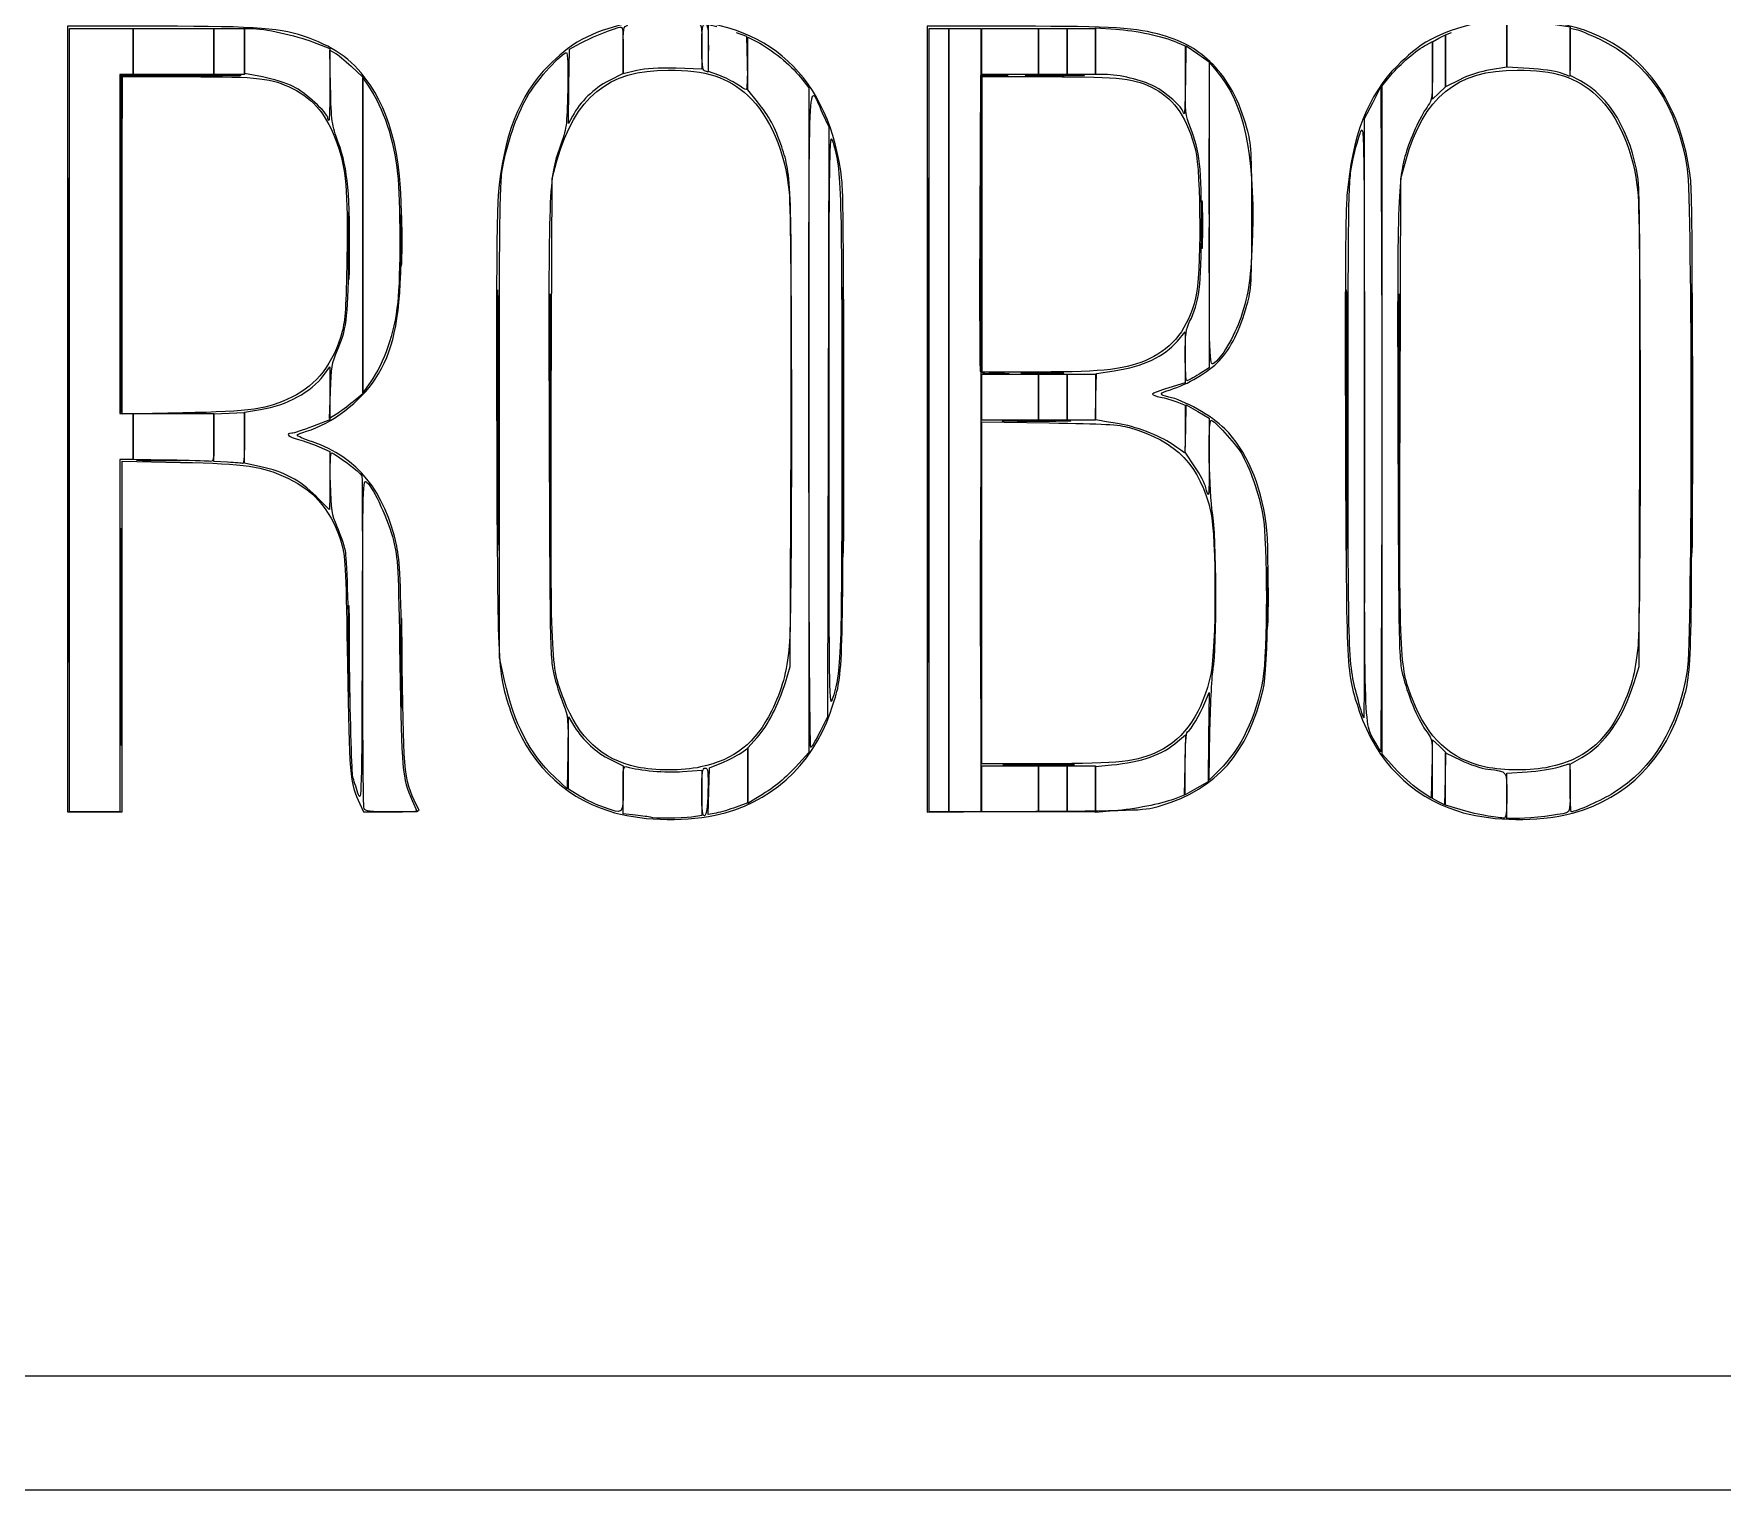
# Model space of a CAD drawing. Header units: millimetres. Extents: x 0 to 1058, y 0 to 353.
# Drawn here: x 270.1 to 542.4, y 0 to 234.8 of the extents above; entities that cross this region are included whole.
import ezdxf

# ---------------------------------------------------------------- set-up
doc = ezdxf.new("R2010")
doc.units = ezdxf.units.MM
doc.layers.add('Layer_1', color=7, linetype='CONTINUOUS')

msp = doc.modelspace()

# ---------------------------------------------------------------- linework, layer by layer
at = {"layer": 'Layer_1', "color": 7}
for points in [[(0, 176.39911), (0, 352.78799), (529.1667, 352.78799), (1058.3334, 352.78799), (1058.3334, 176.39911), (1058.3334, 0.01022), (529.1667, 0.01022), (0, 0.01022)], [(17.226452, 334.548217), (1050.813452, 334.548217), (1050.813452, 18.392147), (17.226452, 18.392147)], [(275.87224, 172.51855), (275.87224, 235.66577), (280.98752, 235.66577), (286.1028, 235.66577), (286.1028, 231.9616), (286.1028, 228.25744), (285.04446, 228.25744), (283.98613, 228.25744), (283.98613, 200.91716), (283.98613, 173.57688), (285.04446, 173.57688), (286.1028, 173.57688), (286.1028, 169.87272), (286.1028, 166.16855), (285.04446, 166.16855), (283.98613, 166.16855), (283.98613, 137.76994), (283.98613, 109.37133), (279.92918, 109.37133), (275.87224, 109.37133)], [(286.1028, 231.9616), (286.1028, 235.66577), (292.62919, 235.66577), (299.15557, 235.66577), (299.15557, 231.9616), (299.15557, 228.25744), (292.62919, 228.25744), (286.1028, 228.25744)], [(299.15557, 231.9616), (299.15557, 235.66577), (301.62502, 235.66577), (304.09446, 235.66577), (304.09446, 231.9616), (304.09446, 228.25744), (301.62502, 228.25744), (299.15557, 228.25744)], [(414.51391, 172.51855), (414.51391, 235.66577), (416.10142, 235.66577), (417.68892, 235.66577), (417.68892, 172.51855), (417.68892, 109.37133), (416.10142, 109.37133), (414.51391, 109.37133)], [(417.68892, 172.51855), (417.68892, 235.66577), (420.24655, 235.66577), (422.80419, 235.66578), (422.80419, 172.51856), (422.80419, 109.37134), (420.24655, 109.37133), (417.68892, 109.37133)], [(422.98058, 231.9616), (422.98058, 235.66577), (427.56669, 235.66577), (432.1528, 235.66577), (432.1528, 231.9616), (432.1528, 228.25744), (427.56669, 228.25744), (422.98058, 228.25744)], [(432.1528, 231.9616), (432.1528, 235.66577), (434.44586, 235.66577), (436.73892, 235.66577), (436.73892, 231.9616), (436.73892, 228.25744), (434.44586, 228.25744), (432.1528, 228.25744)], [(436.73892, 231.9616), (436.73892, 235.66577), (439.03197, 235.66577), (441.32503, 235.66577), (441.32503, 231.9616), (441.32503, 228.25744), (439.03197, 228.25744), (436.73892, 228.25744)], [(495.65281, 228.88793), (495.65281, 233.53099), (496.71114, 234.07827), (497.76948, 234.62556), (497.76948, 230.44916), (497.76948, 226.27277), (496.71114, 225.25883), (495.65281, 224.24488)], [(378.266, 228.84385)], [(284.15925, 200.91716), (284.16225, 228.08105), (293.86364, 228.08905), (303.56503, 228.09705), (293.95401, 227.99491), (284.34299, 227.89277), (284.24939, 200.82265), (284.15579, 173.75253), (284.15879, 200.91642)], [(383.50186, 226.67188)], [(516.2903, 228.50666)], [(317.50002, 221.223)], [(329.28865, 201.62272)], [(320.82834, 200.56438)], [(455.78889, 182.93955)], [(422.7898, 180.36781)], [(422.98058, 176.22272), (422.98058, 179.92688), (427.56669, 179.92688), (432.1528, 179.92688), (432.1528, 176.22272), (432.1528, 172.51855), (427.56669, 172.51855), (422.98058, 172.51855)], [(432.1528, 176.22272), (432.1528, 179.92688), (434.44586, 179.92688), (436.73892, 179.92688), (436.73892, 176.22272), (436.73892, 172.51855), (434.44586, 172.51855), (432.1528, 172.51855)], [(436.73892, 176.22272), (436.73892, 179.92688), (439.03197, 179.92688), (441.32503, 179.92688), (441.32503, 176.22272), (441.32503, 172.51855), (439.03197, 172.51855), (436.73892, 172.51855)], [(275.69203, 172.51855)], [(344.83336, 172.51855)], [(353.29981, 172.51855)], [(395.11114, 172.75261)], [(398.34463, 172.51855)], [(400.57238, 172.51855)], [(414.33372, 172.51855)], [(427.30211, 172.42937)], [(481.71114, 172.51855)], [(490.17759, 172.51855)], [(537.45017, 172.51855)], [(453.67221, 168.64007)], [(287.42571, 166.07862)], [(291.83544, 166.07972)], [(301.36053, 165.72419)], [(459.13575, 161.60354)], [(315.55974, 160.31742)], [(422.79576, 144.64911)], [(284.15429, 137.59355)], [(320.83338, 135.30049)], [(329.29982, 133.36022)], [(483.71329, 127.2748)], [(496.62295, 111.00155), (495.65281, 111.51053), (495.65281, 116.24188), (495.65281, 120.97322), (496.7225, 119.99622), (497.79219, 119.01921), (497.69259, 114.7559), (497.59309, 110.49258)], [(422.98058, 113.0755), (422.98058, 116.77966), (427.56669, 116.77966), (432.1528, 116.77966), (432.1528, 113.0755), (432.1528, 109.37133), (427.56669, 109.37133), (422.98058, 109.37133)], [(427.4785, 117.04333)], [(432.1528, 113.0755), (432.1528, 116.77966), (434.44586, 116.77966), (436.73892, 116.77966), (436.73892, 113.0755), (436.73892, 109.37133), (434.44586, 109.37133), (432.1528, 109.37133)], [(436.73892, 113.0755), (436.73892, 116.77966), (439.03197, 116.77966), (441.32503, 116.77966), (441.32503, 113.0755), (441.32503, 109.37133), (439.03197, 109.37133), (436.73892, 109.37133)], [(322.38389, 112.36994)], [(377.82502, 112.51693)], [(323.3586, 109.92935)], [(361.95715, 110.10873)], [(451.90261, 110.38429)], [(369.53475, 108.49023)], [(379.98769, 108.84372)], [(504.64864, 108.70428)], [(516.86548, 108.84372)]]:
    msp.add_lwpolyline(points, close=True, dxfattribs=at)
for points in [[(290.42432, 236.01647), (275.51946, 236.01847), (275.51946, 172.69486), (275.51946, 109.37125), (279.92918, 109.37125), (284.33891, 109.37125), (284.33891, 137.63746)], [(307.00807, 227.85416), (304.09446, 228.40421), (304.09446, 232.03499), (304.09446, 235.66577), (305.10659, 235.66577)], [(380.5914, 228.13539), (378.88336, 228.74959), (378.88336, 232.52296), (378.88336, 236.29633), (380.26406, 235.9861)], [(383.35086, 235.043), (385.05697, 234.41014), (385.15607, 230.09906)], [(386.8204, 223.82955), (385.23336, 225.77802), (385.23336, 230.02351), (385.23336, 234.269), (386.73266, 233.50628)], [(428.89885, 236.01855), (414.16114, 236.01855), (414.16114, 172.674), (414.16114, 109.32946), (431.71183, 109.45733)], [(442.82433, 228.25131), (441.32503, 228.25731), (441.32503, 232.01468), (441.32503, 235.77206), (444.58822, 235.55425)], [(497.76948, 230.44209), (497.76948, 234.6249), (498.73961, 234.99512)], [(505.54272, 236.57714), (507.64725, 236.81524), (507.64725, 233.1343), (507.64725, 229.45335), (504.99655, 229.00796)], [(511.26323, 229.22176), (507.64725, 229.4171), (507.64725, 233.0706), (507.64725, 236.7241), (510.31334, 236.7241)], [(515.42862, 236.31963), (517.87781, 235.91515), (517.87781, 231.9099)], [(519.5535, 227.20503), (517.87781, 228.07984), (517.87781, 231.91105), (517.87781, 235.74226), (518.84795, 235.51292)], [(315.0599, 233.51654), (317.8528, 232.43949), (317.8528, 226.64429)], [(317.95548, 226.25008), (317.82027, 232.18022), (318.62097, 231.7517)], [(356.40439, 226.31617), (356.48199, 232.31241), (358.24588, 233.27875)], [(365.12374, 232.24996), (365.12374, 228.43383), (362.82479, 227.24508)], [(367.32988, 228.86788), (365.12502, 228.35189), (365.12502, 232.14407)], [(377.82502, 232.72938), (377.82502, 229.10087), (373.67988, 229.24236)], [(454.49436, 233.42032), (455.78892, 232.87942), (455.78892, 227.39337)], [(455.86798, 227.35017), (455.96528, 232.86819), (457.81736, 231.57114), (459.66944, 230.27408), (459.66944, 205.62187), (459.66944, 180.96968), (458.01287, 179.91911)], [(494.68267, 233.0452), (495.65281, 233.56722), (495.65281, 228.84324)], [(321.28306, 229.56275), (323.14446, 227.80232), (323.14446, 202.29465), (323.14446, 176.787), (321.57963, 175.47896)], [(459.67896, 205.75544), (459.68896, 230.19771), (460.74458, 228.96299)], [(500.05766, 227.41092), (497.76948, 226.25929), (497.76948, 230.44209)], [(284.33891, 200.69505), (284.33891, 227.90466), (295.01044, 227.89966)], [(323.14446, 202.3231), (323.14446, 227.71567), (324.07111, 226.35199)], [(356.98745, 221.55466), (356.32811, 220.31994), (356.40571, 226.31617), (356.40439, 226.31617)], [(393.7207, 227.83646), (395.11114, 226.07741), (395.11114, 172.49978), (395.11114, 118.92214), (392.92547, 116.58565)], [(422.71266, 204.44494), (422.80406, 228.08105), (425.01051, 228.10855), (427.21692, 228.13605), (425.0987, 228.00351), (422.98045, 227.87097), (422.98045, 204.09214), (422.98045, 180.31331), (425.18531, 180.18806), (427.39017, 180.06281), (425.17423, 179.99481)], [(422.98058, 204.09216), (422.98058, 227.90466), (433.8285, 227.89966)], [(430.81034, 228.16757), (430.81034, 228.16771)], [(484.7167, 172.70178), (484.7167, 221.1294), (486.03961, 223.70125), (487.36253, 226.2731), (487.45293, 199.36811)], [(489.52217, 116.47225), (487.53892, 118.66379), (487.53892, 172.54026), (487.53892, 226.41672), (488.94453, 228.11769)], [(397.25758, 222.07468), (398.29365, 219.78966), (398.20175, 172.25341), (398.10975, 124.71716), (396.90833, 122.32282)], [(455.43614, 222.21755), (455.43614, 222.21768)], [(353.5628, 174.28244), (353.67234, 211.50049), (354.46542, 214.32272)], [(490.44059, 174.28244), (490.55013, 211.50049), (491.3432, 214.32272)], [(459.67947, 205.75544), (459.67896, 205.75544)], [(324.3241, 178.58974), (323.14445, 176.93053), (323.14445, 202.3231), (323.14446, 202.3231)], [(432.28298, 180.27988), (422.98058, 180.27988), (422.98058, 204.09216)], [(458.4048, 204.09216), (458.40413, 204.09216)], [(294.12849, 173.6856), (284.33891, 173.48565), (284.33891, 200.69526), (284.33891, 200.69505)], [(454.52452, 185.27956), (455.78888, 186.75666), (455.78888, 182.64487), (455.78888, 178.53308), (453.14636, 177.73068)], [(316.82712, 179.7318), (317.8528, 181.12421), (317.8528, 176.84702), (317.8528, 172.56983), (315.04196, 171.48586)], [(429.9647, 180.18972), (429.9647, 180.18961)], [(442.28353, 172.39163), (441.30178, 172.57972), (441.40158, 176.32446), (441.50138, 180.0692), (444.3236, 180.49081)], [(318.91294, 173.47328), (317.81108, 172.77563), (317.939, 177.145)], [(454.43954, 175.45128), (455.78888, 174.91138), (455.78888, 171.06913)], [(457.33278, 165.018), (455.76697, 167.35301), (455.86617, 171.16359), (455.96537, 174.97417), (457.81745, 173.91561), (459.66953, 172.85705), (459.66953, 166.69058)], [(291.83544, 166.07972), (286.1028, 166.18603), (286.1028, 169.88145), (286.1028, 173.57688), (292.62919, 173.57688), (299.15557, 173.57688), (299.15557, 169.69633)], [(301.36044, 165.72419), (299.15557, 165.84944), (299.15557, 169.68421), (299.15557, 173.51898), (301.62581, 173.63613), (304.09605, 173.75327), (304.09535, 169.60813)], [(306.71767, 165.01783), (304.09446, 165.58708), (304.09446, 169.68958), (304.09446, 173.79208), (306.67693, 174.22601)], [(346.01095, 130.53799), (345.19308, 134.24216), (345.19308, 172.51855)], [(422.98058, 144.67972), (422.98058, 172.227), (433.8285, 172.07817)], [(391.3041, 130.25034), (392.09845, 132.83105), (392.21596, 170.93105)], [(528.18189, 130.25034), (528.97624, 132.83105), (529.09375, 170.93105)], [(316.14085, 168.22923), (317.8528, 167.49278), (317.8528, 162.77372)], [(284.33891, 137.63746), (284.33891, 165.9036), (293.77571, 165.7133)], [(433.53245, 117.13244), (422.98016, 117.13244), (422.98058, 144.67972)], [(487.45293, 145.76792), (487.36253, 119.07272), (486.55612, 120.43724)], [(468.99247, 144.11994), (468.99201, 144.11994)], [(458.95704, 126.92818), (459.63913, 128.59772), (459.56613, 121.40764), (459.49313, 114.21756), (457.64105, 113.1715), (455.78897, 112.12545), (455.78892, 117.07757)], [(358.16479, 111.92139), (356.30558, 113.04818), (356.30558, 118.86354), (356.30558, 124.67891), (357.31565, 123.0862)], [(461.25623, 116.07411), (459.62678, 114.48661), (459.78232, 122.6005), (459.78201, 122.6005)], [(385.23336, 115.19975), (385.23336, 119.67461), (386.73894, 121.34917)], [(454.55465, 120.70793), (455.80941, 121.80964), (455.71101, 116.92395), (455.61251, 112.03826), (453.9856, 111.4347)], [(356.22571, 118.93589), (356.12921, 113.0755), (354.08205, 114.9964)], [(363.09655, 117.79597), (365.12502, 116.76951), (365.12502, 113.07042)], [(378.9592, 112.70001), (379.05975, 116.46462), (381.03795, 117.26789)], [(384.12475, 118.86054), (385.23336, 119.64993), (385.23336, 115.24153), (385.23336, 110.83313), (383.35224, 110.12931)], [(500.15073, 109.72975), (497.76948, 110.44997), (497.76948, 114.65937), (497.76948, 118.86878), (500.25176, 117.67917)], [(517.87781, 113.21821), (517.87781, 117.06509), (519.75067, 118.12207)], [(367.38342, 116.59814), (367.38344, 116.59824)], [(374.73822, 115.86797), (377.82502, 116.09946), (377.82502, 112.43056), (377.82502, 108.76168), (376.18828, 108.53733)], [(386.55627, 111.52336), (385.23336, 110.72489), (385.23336, 115.19975)], [(441.32503, 112.98436), (441.32503, 116.6885), (443.88267, 116.93233)], [(495.57463, 116.30429), (495.47643, 111.5748), (493.49092, 112.92775)], [(504.26121, 116.59814), (504.26122, 116.59824)], [(507.64725, 111.96396), (507.64725, 115.61491), (510.91045, 115.83194)], [(367.1535, 108.84055), (365.12502, 109.06932), (365.12502, 112.94826)], [(380.16486, 109.18044), (378.85863, 108.93539), (378.9592, 112.70001)], [(444.23542, 109.52585), (441.32501, 109.28022), (441.32503, 112.98436)], [(509.67574, 108.31998), (507.64726, 108.31298), (507.64725, 111.96396)], [(517.87733, 113.21821), (517.87781, 113.21821)], [(322.66715, 110.64629), (323.27514, 109.37133), (327.82531, 109.37133)], [(331.1081, 111.22341), (331.92508, 109.37133), (327.74891, 109.37133)]]:
    msp.add_lwpolyline(points, dxfattribs=at)
for points in [[(372.35697, 237.05758), (366.82894, 237.04858), (361.7095, 235.79002), (357.74061, 233.46502)], [(400.42947, 211.15521), (398.50341, 227.85624), (388.50188, 237.08464), (372.35697, 237.05758)], [(509.23475, 237.05758), (503.70673, 237.04858), (498.58729, 235.79002), (494.61839, 233.46502)], [(537.30726, 211.15521), (535.3812, 227.85624), (525.37967, 237.08464), (509.23475, 237.05758)], [(314.38751, 234.15757), (310.01401, 235.74507), (306.54436, 236.01422), (290.42432, 236.01647)], [(305.10659, 235.66577), (307.21728, 235.66577), (312.37434, 234.5522), (315.0599, 233.51654)], [(358.24588, 233.27875), (359.87144, 234.16929), (362.38975, 235.22133), (364.33129, 235.82095)], [(364.33129, 235.82095), (365.12067, 236.06475), (365.12504, 236.04513), (365.12374, 232.24996)], [(365.12502, 232.14407), (365.12502, 235.76873), (365.15992, 235.94711), (365.91877, 236.18195)], [(376.91577, 236.58609), (377.8192, 236.35935), (377.82502, 236.33462), (377.82502, 232.72938)], [(377.82502, 232.69656), (377.82502, 235.72783), (377.91772, 236.37133), (378.35419, 236.37133)], [(378.35419, 236.37133), (378.79248, 236.37133), (378.88336, 235.70497), (378.88336, 232.49077)], [(452.07586, 234.56542), (447.97256, 235.78615), (444.26589, 236.01855), (428.89885, 236.01855)], [(444.58822, 235.55425), (447.86726, 235.33538), (452.08595, 234.42661), (454.49436, 233.42032)], [(460.21688, 229.88753), (457.8291, 232.28028), (455.75939, 233.46956), (452.07586, 234.56542)], [(518.84795, 235.51292), (519.38153, 235.38678), (521.08809, 234.67004), (522.64031, 233.92018)], [(324.33191, 226.56465), (321.87285, 230.26362), (318.93463, 232.50706), (314.38751, 234.15757)], [(318.62097, 231.7517), (319.06135, 231.51602), (320.25929, 230.53099), (321.28306, 229.56275)], [(349.95323, 225.11964), (351.30292, 227.3915), (355.28658, 231.78521), (355.99676, 231.78521)], [(357.74061, 233.46502), (356.6603, 232.83217), (354.58293, 231.12376), (353.12423, 229.66855)], [(355.99676, 231.78521), (356.20733, 231.78521), (356.28586, 229.46541), (356.20278, 225.6998)], [(378.266, 228.84385), (377.95284, 228.97022), (377.82502, 230.08683), (377.82502, 232.69656)], [(378.88336, 232.49077), (378.88336, 230.35646), (378.84366, 228.62275), (378.79516, 228.63807)], [(386.73266, 233.50628), (389.03972, 232.33264), (392.18181, 229.78328), (393.7207, 227.83646)], [(395.11114, 172.75261), (395.11114, 231.57052), (394.92205, 227.2256), (397.25758, 222.07468)], [(488.94453, 228.11769), (490.42764, 229.91246), (493.05721, 232.17057), (494.68267, 233.0452)], [(494.61839, 233.46502), (493.53808, 232.83217), (491.46072, 231.12376), (490.00201, 229.66855)], [(517.87781, 231.9099), (517.87781, 229.70702), (517.83811, 227.92316), (517.78961, 227.94578)], [(522.64031, 233.92018), (530.49304, 230.12658), (535.0691, 223.35547), (536.739, 213.05853)], [(353.12423, 229.66855), (348.36901, 224.92474), (345.78702, 218.27677), (345.00088, 208.75306)], [(354.46542, 214.32272), (357.35809, 224.61688), (362.68814, 228.96299), (372.42015, 228.96299)], [(373.67988, 229.24236), (370.82785, 229.33976), (368.84693, 229.22286), (367.32988, 228.86788)], [(372.42015, 228.96299), (378.44461, 228.96299), (382.11071, 227.7928), (385.23142, 224.87372)], [(378.79516, 228.63807), (378.74666, 228.65337), (378.50853, 228.74599), (378.266, 228.84385)], [(385.15607, 230.09906), (385.21057, 227.72797), (385.13107, 225.79578), (384.97968, 225.80529)], [(465.74607, 219.61438), (464.52931, 223.99223), (462.69052, 227.4087), (460.21688, 229.88753)], [(460.74458, 228.96299), (465.2427, 223.70169), (467.02462, 215.67672), (466.61956, 202.50466)], [(490.00201, 229.66855), (485.24678, 224.92474), (482.6648, 218.27677), (481.87867, 208.75306)], [(491.3432, 214.32272), (494.23588, 224.61688), (499.56593, 228.96299), (509.29794, 228.96299)], [(495.65281, 228.84324), (495.65281, 224.76744), (495.56241, 224.00382), (494.99431, 223.27793)], [(504.99655, 229.00796), (503.46599, 228.75078), (501.37892, 228.0759), (500.05766, 227.41092)], [(509.29794, 228.96299), (515.32239, 228.96299), (518.9885, 227.7928), (522.1092, 224.87372)], [(516.29031, 228.50666), (515.5142, 228.79252), (513.25201, 229.11432), (511.26323, 229.22176)], [(295.01044, 227.89966), (306.52081, 227.89366), (308.4906, 227.66976), (311.81204, 225.98665)], [(311.95248, 226.30971), (310.83554, 226.85662), (308.61056, 227.55162), (307.00807, 227.85416)], [(317.50002, 221.223), (317.50002, 222.04441), (313.87491, 225.36839), (311.95248, 226.30971)], [(317.8528, 226.64429), (317.8528, 223.45694), (317.7734, 220.8491), (317.67641, 220.8491)], [(319.20313, 217.27762), (318.15215, 220.15185), (318.08322, 220.64758), (317.95548, 226.25008)], [(324.07111, 226.35199), (326.51875, 222.74996), (328.13066, 217.90371), (328.77618, 212.20605)], [(329.35905, 198.09494), (329.8075, 212.81932), (328.48292, 220.32065), (324.33191, 226.56465)], [(362.82479, 227.24508), (360.46517, 226.02494), (358.19045, 223.80749), (356.98745, 221.55466)], [(383.50182, 226.67188), (382.84054, 227.139), (381.53085, 227.79757), (380.5914, 228.13539)], [(384.97968, 225.80529), (384.8282, 225.81529), (384.16318, 226.20478), (383.50186, 226.67188)], [(434.79864, 228.05486), (430.53003, 228.05459), (428.73531, 228.10526), (430.81034, 228.16757)], [(430.81034, 228.16771), (432.88538, 228.23001), (436.37788, 228.23021), (438.57146, 228.16806)], [(433.8285, 227.89966), (445.67174, 227.89366), (447.67556, 227.65831), (450.92655, 225.8889)], [(438.57146, 228.16806), (440.76503, 228.10606), (439.06725, 228.05512), (434.79864, 228.05486)], [(450.82018, 226.33228), (448.7963, 227.35786), (445.11259, 228.24196), (442.82433, 228.25131)], [(455.43614, 222.21768), (455.43614, 222.88192), (452.54707, 225.45721), (450.82018, 226.33228)], [(455.78892, 227.39337), (455.78892, 224.37603), (455.70952, 221.90731), (455.61253, 221.90731)], [(456.63678, 219.66493), (455.82698, 221.69111), (455.77696, 222.19125), (455.86798, 227.35017)], [(517.78961, 227.94578), (517.74111, 227.96838), (517.06641, 228.22079), (516.2903, 228.50666)], [(528.80637, 211.61455), (527.66574, 218.8934), (524.16011, 224.80013), (519.5535, 227.20503)], [(311.81204, 225.98665), (315.32107, 224.2085), (317.36629, 221.6831), (319.02408, 217.08135)], [(345.8299, 213.92492), (346.6563, 217.98663), (348.19106, 222.15348), (349.95323, 225.11964)], [(356.20278, 225.6998), (356.07592, 219.95019), (356.00826, 219.44891), (354.97677, 216.61577)], [(385.23142, 224.87372), (388.81532, 221.52141), (391.24402, 215.84801), (391.91624, 209.25826)], [(390.72032, 216.5602), (389.61902, 219.79818), (388.68314, 221.54263), (386.8204, 223.82955)], [(450.92655, 225.8889), (454.17584, 224.12041), (456.16445, 221.1295), (457.4438, 216.08682)], [(522.1092, 224.87372), (525.69311, 221.52141), (528.12181, 215.84801), (528.79403, 209.25826)], [(275.69203, 172.51855), (275.69203, 207.34653), (275.73343, 221.59435), (275.78403, 204.18035)], [(317.67641, 220.8491), (317.57941, 220.8491), (317.50002, 221.01736), (317.50002, 221.223)], [(414.33372, 172.51855), (414.33372, 207.34653), (414.37512, 221.59435), (414.42572, 204.18035)], [(455.61253, 221.90731), (455.51553, 221.90731), (455.43614, 222.04692), (455.43614, 222.21755)], [(483.98433, 218.75436), (484.66318, 220.66717), (484.66523, 220.53369), (484.69091, 172.60674)], [(494.99431, 223.27793), (493.93866, 221.92922), (492.26494, 218.39426), (491.4853, 215.86686)], [(398.34463, 172.51855), (398.35463, 213.47906), (398.41803, 219.06522), (398.85827, 217.6741)], [(458.41309, 203.56299), (458.43639, 213.26478), (458.14734, 215.88537), (456.63678, 219.66493)], [(466.53044, 205.32688), (466.53044, 216.09487), (466.48274, 216.9638), (465.74607, 219.61438)], [(482.68717, 213.81547), (483.02615, 215.47676), (483.60986, 217.69926), (483.98433, 218.75436)], [(319.02408, 217.08135), (320.45995, 213.09564), (320.75811, 209.5909), (320.5867, 198.71356)], [(320.91756, 198.10432), (321.15062, 208.79871), (320.77743, 212.9722), (319.20313, 217.27762)], [(354.97677, 216.61577), (353.13432, 211.5552), (353.07611, 210.02383), (353.21405, 170.22549)], [(392.21596, 170.93105), (392.33993, 211.13324), (392.31576, 211.86929), (390.72032, 216.5602)], [(398.85827, 217.6741), (400.34689, 212.97013), (400.39991, 211.41758), (400.40139, 172.49252)], [(457.4438, 216.08682), (458.3515, 212.50905), (458.36508, 195.72486), (457.4632, 192.18297)], [(491.4853, 215.86686), (490.04879, 211.2101), (489.95989, 208.29766), (490.09183, 170.22549)], [(345.19308, 172.51855), (345.19308, 208.02685), (345.23908, 211.02129), (345.8299, 213.92492)], [(482.07086, 172.87133), (482.07086, 207.57678), (482.12316, 211.05126), (482.68717, 213.81547)], [(536.739, 213.05853), (537.54916, 208.06311), (537.54694, 136.75027), (536.735, 132.08351)], [(328.77618, 212.20605), (329.2336, 208.16866), (329.2427, 195.4957), (328.79098, 191.56855)], [(400.66982, 170.40188), (400.75262, 194.97357), (400.6695, 209.07383), (400.42947, 211.15521)], [(529.09375, 170.93105), (529.17845, 198.38981), (529.09775, 209.75261), (528.80637, 211.61455)], [(537.54761, 170.40188), (537.63041, 194.97357), (537.54729, 209.07383), (537.30726, 211.15521)], [(320.82838, 200.56438), (320.82816, 205.41508), (320.87788, 207.44838), (320.93879, 205.08284)], [(345.00088, 208.75306), (344.74325, 205.63206), (344.664, 192.55342), (344.761, 169.16716)], [(391.91624, 209.25826), (392.38713, 204.64218), (392.40589, 140.89466), (391.93774, 136.18244)], [(458.40413, 204.09216), (458.40448, 207.58466), (458.45733, 208.96569), (458.52143, 207.16112)], [(458.52143, 207.16112), (458.58563, 205.35655), (458.58533, 202.49905), (458.52143, 200.81112)], [(481.87867, 208.75306), (481.62104, 205.63206), (481.5418, 192.55342), (481.63878, 169.16716)], [(528.79403, 209.25826), (529.26491, 204.64218), (529.28368, 140.89466), (528.81553, 136.18244)], [(320.93879, 205.08284), (320.99969, 202.71729), (320.99989, 198.74854), (320.93914, 196.26339)], [(329.28874, 201.62272), (329.28907, 205.30924), (329.34134, 206.76944), (329.40491, 204.86759)], [(329.40491, 204.86759), (329.46851, 202.96574), (329.46821, 199.94949), (329.4042, 198.16481)], [(422.78976, 180.36785), (422.69716, 180.61039), (422.66241, 191.44508), (422.71266, 204.44494)], [(460.34301, 181.67337), (459.68377, 181.32056), (459.67019, 181.8147), (459.67947, 205.75544)], [(465.73771, 191.03938), (466.48535, 193.70106), (466.53044, 194.51382), (466.53044, 205.32688)], [(275.78403, 204.18035), (275.83463, 186.76636), (275.83463, 158.27074), (275.78403, 140.85674)], [(329.4042, 198.16481), (329.3403, 196.38013), (329.28831, 197.93619), (329.28865, 201.62272)], [(414.42572, 204.18035), (414.47632, 186.76636), (414.47632, 158.27074), (414.42572, 140.85674)], [(456.49779, 188.40008), (458.06934, 191.48055), (458.39009, 194.01993), (458.41309, 203.56299)], [(458.52143, 200.81112), (458.45693, 199.12319), (458.40441, 200.59966), (458.4048, 204.09216)], [(466.61956, 202.50466), (466.40034, 195.37578), (466.08944, 193.14711), (464.73629, 189.00456)], [(320.93914, 196.26339), (320.87844, 193.77824), (320.82856, 195.71369), (320.82834, 200.56438)], [(344.83336, 172.51855), (344.83336, 191.24223), (344.87616, 198.90192), (344.92836, 189.54008)], [(400.57238, 172.51855), (400.57238, 191.63029), (400.61508, 199.44872), (400.66728, 189.89285)], [(481.71114, 172.51855), (481.71114, 191.24223), (481.75394, 198.90192), (481.80624, 189.54008)], [(487.45293, 199.36811), (487.50263, 184.57037), (487.50263, 160.45029), (487.45293, 145.76792)], [(537.45017, 172.51855), (537.45017, 191.63029), (537.49287, 199.44872), (537.54507, 189.89285)], [(319.02595, 183.70373), (320.50901, 187.08938), (320.71104, 188.6274), (320.91756, 198.10432)], [(320.5867, 198.71356), (320.46451, 190.9593), (320.30866, 188.48268), (319.83742, 186.80626)], [(325.16586, 179.15201), (328.08264, 183.7018), (329.0544, 188.09177), (329.35905, 198.09494)], [(353.29981, 172.51855), (353.29981, 190.66015), (353.34271, 198.08171), (353.39511, 189.01091)], [(490.17759, 172.51855), (490.17759, 190.66015), (490.22049, 198.08171), (490.27289, 189.01091)], [(328.79098, 191.56855), (328.17215, 186.18843), (326.71367, 181.95072), (324.3241, 178.58974)], [(457.4632, 192.18297), (456.22273, 187.31167), (453.89937, 184.27274), (449.98869, 182.40634)], [(461.26537, 182.08901), (463.14518, 184.0987), (464.61362, 187.0374), (465.73771, 191.03938)], [(344.92836, 189.54008), (344.98066, 180.17824), (344.98066, 164.85886), (344.92836, 155.49702)], [(353.39511, 189.01091), (353.44751, 179.94011), (353.44751, 165.09699), (353.39511, 156.02619)], [(400.66728, 189.89285), (400.71948, 180.33699), (400.71948, 164.70011), (400.66728, 155.14424)], [(455.78892, 182.93955), (455.78892, 186.32074), (455.90904, 187.24599), (456.49779, 188.40008)], [(464.73629, 189.00456), (463.79953, 186.13676), (461.49391, 182.28931), (460.34301, 181.67337)], [(481.80624, 189.54008), (481.85854, 180.17824), (481.85854, 164.85886), (481.80624, 155.49702)], [(490.27289, 189.01091), (490.32529, 179.94011), (490.32529, 165.09699), (490.27289, 156.02619)], [(537.54507, 189.89285), (537.59727, 180.33699), (537.59727, 164.70011), (537.54507, 155.14424)], [(319.83742, 186.80626), (318.37436, 181.6015), (315.78162, 178.21308), (311.73973, 176.2235)], [(444.3236, 180.49081), (449.10769, 181.20548), (452.33349, 182.71981), (454.52452, 185.27956)], [(317.939, 177.145), (318.05074, 180.96158), (318.18826, 181.79137), (319.02595, 183.70373)], [(456.07259, 178.86855), (455.91656, 178.86855), (455.78889, 180.7005), (455.78889, 182.93955)], [(306.67693, 174.22601), (310.91184, 174.9376), (314.88193, 177.0911), (316.82712, 179.7318)], [(425.17423, 179.99481), (423.67323, 179.94881), (422.90393, 180.06911), (422.7898, 180.36781)], [(432.68197, 180.06979), (429.57753, 180.07014), (428.35476, 180.12419), (429.9647, 180.18972)], [(429.9647, 180.18961), (431.57464, 180.25511), (434.11464, 180.25471), (435.60915, 180.18891)], [(449.98869, 182.40634), (446.43851, 180.71203), (442.84028, 180.27988), (432.28298, 180.27988)], [(435.60915, 180.18891), (437.10365, 180.12291), (435.78642, 180.06934), (432.68197, 180.06979)], [(453.40767, 177.43598), (456.08507, 178.22706), (459.59973, 180.30831), (461.26537, 182.08901)], [(458.01287, 179.91911), (457.10175, 179.3413), (456.22863, 178.86855), (456.07259, 178.86855)], [(314.06044, 170.73286), (318.09659, 171.92449), (322.83571, 175.51727), (325.16586, 179.15201)], [(453.14636, 177.73068), (451.69295, 177.28935), (450.50233, 176.82688), (450.50053, 176.70295)], [(453.12883, 176.24867), (451.50824, 176.55269), (451.58949, 176.89877), (453.40767, 177.43598)], [(311.73973, 176.2235), (307.79842, 174.28343), (305.22223, 173.91218), (294.12849, 173.6856)], [(321.57963, 175.47896), (320.71897, 174.75954), (319.51896, 173.85698), (318.91294, 173.47328)], [(355.56171, 127.5234), (353.4594, 132.9375), (353.44226, 133.3387), (353.5628, 174.28244)], [(450.50053, 176.70295), (450.49653, 176.57902), (451.08063, 176.36818), (451.7937, 176.2344)], [(451.7937, 176.2344), (452.50677, 176.10063), (453.6974, 175.74822), (454.43954, 175.45128)], [(462.16315, 171.13192), (460.11595, 173.17939), (455.47329, 175.80884), (453.12883, 176.24867)], [(492.4395, 127.5234), (490.33719, 132.9375), (490.32004, 133.3387), (490.44059, 174.28244)], [(275.78403, 140.85674), (275.73343, 123.44275), (275.69203, 137.69056), (275.69203, 172.51855)], [(344.92836, 155.49702), (344.87606, 146.13518), (344.83336, 153.79487), (344.83336, 172.51855)], [(353.39511, 156.02619), (353.34271, 146.95539), (353.29981, 154.37695), (353.29981, 172.51855)], [(395.40902, 119.74436), (395.24519, 119.6431), (395.11114, 143.49681), (395.11114, 172.75261)], [(398.82634, 127.35835), (398.39881, 125.98573), (398.33482, 131.98402), (398.34463, 172.51855)], [(400.40139, 172.49252), (400.40139, 133.39225), (400.36469, 132.29714), (398.82634, 127.35835)], [(400.66728, 155.14424), (400.61508, 145.58838), (400.57238, 153.40681), (400.57238, 172.51855)], [(414.42572, 140.85674), (414.37512, 123.44275), (414.33372, 137.69056), (414.33372, 172.51855)], [(431.80003, 172.31911), (426.85232, 172.31911), (424.82826, 172.36871), (427.30211, 172.42937)], [(427.30211, 172.42937), (429.77596, 172.48997), (433.82409, 172.48997), (436.29794, 172.42937)], [(436.29794, 172.42937), (438.7718, 172.36877), (436.74774, 172.31911), (431.80003, 172.31911)], [(433.8285, 172.07817), (442.6526, 171.95711), (445.07132, 171.81723), (446.79308, 171.3284)], [(444.85281, 171.97238), (443.97968, 172.09952), (442.82352, 172.28818), (442.28353, 172.39163)], [(453.67225, 168.64007), (451.68078, 170.04619), (447.66766, 171.5625), (444.85281, 171.97238)], [(460.19871, 157.58265), (459.63712, 160.51737), (459.43417, 172.51855), (459.94612, 172.51855)], [(459.94612, 172.51855), (460.43507, 172.51855), (463.79144, 168.86597), (464.79738, 167.23916)], [(481.80624, 155.49702), (481.75394, 146.13518), (481.71114, 153.79487), (481.71114, 172.51855)], [(483.71329, 127.2748), (482.04613, 133.5365), (482.07086, 132.84997), (482.07086, 172.87133)], [(484.69091, 172.60674), (484.70501, 146.17046), (484.65471, 124.54077), (484.57897, 124.54077)], [(486.55612, 120.43724), (484.59598, 123.75406), (484.7167, 120.32379), (484.7167, 172.70178)], [(490.27289, 156.02619), (490.22049, 146.95539), (490.17759, 154.37695), (490.17759, 172.51855)], [(537.54507, 155.14424), (537.49287, 145.58838), (537.45017, 153.40681), (537.45017, 172.51855)], [(299.15557, 169.69633), (299.15557, 165.88388), (299.14167, 165.81715), (298.36182, 165.89459)], [(304.09535, 169.60813), (304.095, 167.32831), (303.97549, 165.49358), (303.82997, 165.53097)], [(311.69057, 170.40188), (310.57553, 170.40188), (311.20877, 169.82695), (312.78946, 169.40418)], [(315.04196, 171.48586), (313.49599, 170.88967), (311.98787, 170.40188), (311.69057, 170.40188)], [(312.56113, 170.07329), (312.56113, 170.19259), (313.23582, 170.4894), (314.06044, 170.73286)], [(315.02877, 169.01628), (313.67157, 169.47833), (312.56113, 169.95399), (312.56113, 170.07329)], [(312.78946, 169.40418), (313.69116, 169.16301), (315.19928, 168.63429), (316.14085, 168.22923)], [(328.63466, 152.20126), (326.72282, 161.04838), (322.2705, 166.55084), (315.02877, 169.01628)], [(344.761, 169.16716), (344.91884, 131.10945), (344.8745, 131.97635), (346.98798, 125.62735)], [(353.21405, 170.22549), (353.33798, 134.47407), (353.35209, 133.84397), (354.09137, 131.06716)], [(398.5637, 125.42272), (400.62396, 131.50645), (400.53213, 129.54524), (400.66982, 170.40188)], [(446.79308, 171.3284), (454.36712, 169.17806), (458.24101, 165.1414), (459.92167, 157.64817)], [(455.78888, 171.06913), (455.78888, 168.9559), (455.74918, 167.2366), (455.70068, 167.24848)], [(468.85757, 155.79255), (468.00328, 162.2121), (465.61879, 167.67582), (462.16315, 171.13192)], [(481.63878, 169.16716), (481.79661, 131.10945), (481.75227, 131.97635), (483.86576, 125.62735)], [(490.09183, 170.22549), (490.21668, 134.19997), (490.22437, 133.86458), (490.98764, 130.98747)], [(535.44149, 125.42272), (537.50175, 131.50645), (537.40992, 129.54524), (537.54761, 170.40188)], [(287.42571, 166.07862), (289.22047, 166.14262), (292.15734, 166.14262), (293.9521, 166.07862)], [(317.93934, 162.37619), (317.86464, 165.30405), (317.94934, 167.22688), (318.15202, 167.22688)], [(318.15202, 167.22688), (318.60834, 167.22688), (322.81767, 164.04245), (323.0028, 163.55719)], [(422.79576, 144.64911), (422.79576, 159.88029), (422.83916, 166.11122), (422.89226, 158.49563)], [(455.70068, 167.24848), (455.65218, 167.26038), (454.73936, 167.88658), (453.67221, 168.64007)], [(459.66953, 166.69058), (459.66953, 163.29902), (459.60283, 160.52411), (459.52119, 160.52411)], [(464.79738, 167.23916), (466.18824, 164.98981), (467.69732, 160.64398), (468.31246, 157.11653)], [(290.68891, 165.9622), (287.09939, 165.9622), (285.63096, 166.0146), (287.42571, 166.07862)], [(293.9521, 166.07862), (295.74686, 166.01462), (294.27842, 165.9622), (290.68891, 165.9622)], [(298.36182, 165.89459), (297.92526, 165.93799), (294.98839, 166.02125), (291.83544, 166.07972)], [(293.77571, 165.7133), (304.37362, 165.4996), (306.87243, 165.1312), (311.07252, 163.16323)], [(303.82997, 165.53097), (303.68445, 165.56837), (302.5732, 165.6553), (301.36053, 165.72419)], [(315.55974, 160.31742), (313.10306, 162.80927), (310.48733, 164.19978), (306.71767, 165.01783)], [(323.0028, 163.55719), (323.0841, 163.3442), (323.10948, 151.34306), (323.0593, 136.88799)], [(459.13569, 161.60354), (459.00526, 162.19724), (458.19398, 163.73374), (457.33278, 165.018)], [(311.07252, 163.16323), (315.51975, 161.07947), (318.33613, 157.56807), (319.83863, 152.23383)], [(317.8528, 162.77372), (317.8528, 160.17824), (317.8131, 158.08071), (317.7646, 158.11256)], [(319.02402, 155.33614), (318.16098, 157.30242), (318.05046, 158.01974), (317.93934, 162.37619)], [(323.14446, 136.79514), (323.14446, 162.84745), (323.15146, 163.09686), (323.83175, 162.48092)], [(323.83175, 162.48092), (324.95243, 161.46671), (327.29794, 156.33859), (328.11519, 153.11577)], [(459.52119, 160.52411), (459.43959, 160.52411), (459.26613, 161.00985), (459.13575, 161.60354)], [(284.15429, 137.59355), (284.15429, 153.21279), (284.19759, 159.60247), (284.25059, 151.79286)], [(317.7646, 158.11256), (317.7161, 158.14436), (316.72391, 159.13658), (315.55974, 160.31742)], [(422.89226, 158.49563), (422.94536, 150.88004), (422.94536, 138.41817), (422.89226, 130.80258)], [(320.36447, 151.45559), (320.15575, 152.38575), (319.55255, 154.132), (319.02402, 155.33614)], [(459.92167, 157.64817), (460.80715, 153.70025), (460.80394, 135.79315), (459.91667, 131.59633)], [(460.31163, 132.47827), (460.91915, 135.34274), (460.83403, 154.26242), (460.19871, 157.58265)], [(468.31246, 157.11653), (469.06384, 152.80789), (469.05756, 135.0433), (468.30346, 130.71721)], [(468.37208, 129.11204), (469.10088, 132.18654), (469.4495, 151.34437), (468.85757, 155.79255)], [(328.11519, 153.11577), (328.81734, 150.34683), (328.89641, 148.8337), (329.14749, 133.36022)], [(284.25059, 151.79286), (284.30359, 143.98324), (284.30359, 131.20386), (284.25059, 123.39425)], [(319.83863, 152.23383), (320.34185, 150.44727), (320.474, 147.47634), (320.686, 133.18383)], [(321.01573, 132.83105), (320.85987, 142.54259), (320.58211, 150.48566), (320.36447, 151.45559)], [(329.49732, 132.83105), (329.28426, 146.42784), (329.12902, 149.91362), (328.63466, 152.20126)], [(468.99201, 144.11994), (468.9923, 148.38855), (469.04321, 150.08631), (469.10522, 147.89275)], [(469.10522, 147.89275), (469.16722, 145.69918), (469.16702, 142.20668), (469.10522, 140.13164)], [(320.83338, 135.30049), (320.83351, 141.89744), (320.88108, 144.54634), (320.93913, 141.18694)], [(422.89226, 130.80258), (422.83916, 123.18699), (422.79576, 129.41793), (422.79576, 144.64911)], [(329.29982, 133.36022), (329.29982, 139.86015), (329.34742, 142.51921), (329.40567, 139.26924)], [(469.10522, 140.13164), (469.04292, 138.05659), (468.99223, 139.85133), (468.99247, 144.11994)], [(320.93913, 141.18694), (320.99713, 137.82754), (320.99703, 132.43004), (320.9389, 129.19249)], [(329.40567, 139.26924), (329.46387, 136.01928), (329.46387, 130.70115), (329.40567, 127.45119)], [(284.25059, 123.39425), (284.19759, 115.58463), (284.15429, 121.97431), (284.15429, 137.59355)], [(323.0593, 136.88799), (322.9725, 111.88289), (322.93968, 110.69174), (322.38389, 112.36994)], [(323.3586, 109.92935), (323.24082, 110.23626), (323.14446, 122.32586), (323.14446, 136.79514)], [(391.93774, 136.18244), (391.49278, 131.70335), (390.80652, 129.18698), (389.05392, 125.60782)], [(528.81553, 136.18244), (528.37058, 131.70335), (527.68432, 129.18698), (525.93172, 125.60782)], [(320.9389, 129.19249), (320.8807, 125.95495), (320.83326, 128.70355), (320.83338, 135.30049)], [(320.686, 133.18383), (320.9485, 115.48579), (321.08165, 113.97113), (322.66715, 110.64629)], [(321.54361, 115.01577), (321.40275, 115.50084), (321.1652, 123.51772), (321.01573, 132.83105)], [(329.14749, 133.36022), (329.43077, 115.90304), (329.52797, 114.80552), (331.1081, 111.22341)], [(329.40567, 127.45119), (329.34747, 124.20122), (329.29982, 126.86029), (329.29982, 133.36022)], [(332.23929, 109.63591), (329.8171, 114.34143), (329.78247, 114.63442), (329.49732, 132.83105)], [(354.09137, 131.06716), (354.50461, 129.51494), (355.1756, 127.46899), (355.58245, 126.52061)], [(459.91667, 131.59633), (458.6351, 125.53217), (455.70672, 121.17468), (451.54447, 119.13828)], [(459.78201, 122.6005), (459.86761, 127.06313), (460.10589, 131.50813), (460.31163, 132.47827)], [(468.30346, 130.71721), (467.2556, 124.70824), (464.72827, 119.45684), (461.25623, 116.07411)], [(490.98764, 130.98747), (491.87237, 127.65258), (493.50379, 123.87759), (494.78769, 122.19428)], [(536.735, 132.08351), (535.11748, 122.76937), (531.3151, 116.47952), (524.8248, 112.38196)], [(354.08205, 114.9964), (350.07656, 118.75492), (347.52987, 123.65878), (346.01095, 130.53799)], [(386.73894, 121.34917), (388.4872, 123.29368), (390.17694, 126.58827), (391.3041, 130.25034)], [(451.90261, 110.38429), (460.86299, 113.09641), (465.9455, 118.8758), (468.37208, 129.11204)], [(519.75067, 118.12207), (523.46902, 120.22058), (526.38649, 124.41735), (528.18189, 130.25034)], [(346.98798, 125.62735), (349.64547, 117.64408), (355.2719, 111.92137), (362.83197, 109.51227)], [(367.38344, 116.59824), (361.65415, 117.84471), (358.01348, 121.20926), (355.56171, 127.5234)], [(355.58245, 126.52061), (356.25079, 124.96275), (356.31288, 124.23052), (356.22571, 118.93589)], [(389.05392, 125.60782), (386.56028, 120.5154), (383.06139, 117.756), (377.64248, 116.60814)], [(379.98769, 108.84372), (388.70614, 110.60322), (395.64118, 116.79272), (398.5637, 125.42272)], [(456.15598, 122.25655), (456.72007, 122.60517), (458.19783, 125.06981), (458.95704, 126.92818)], [(484.57897, 124.54077), (484.50317, 124.54077), (484.11366, 125.77109), (483.71329, 127.2748)], [(483.86576, 125.62735), (486.52324, 117.64408), (492.14969, 111.92137), (499.70975, 109.51227)], [(504.26122, 116.59824), (498.53193, 117.84471), (494.89127, 121.20926), (492.4395, 127.5234)], [(525.93172, 125.60782), (523.43807, 120.5154), (519.93919, 117.756), (514.52027, 116.60814)], [(516.86548, 108.84372), (525.58392, 110.60322), (532.51897, 116.79272), (535.44149, 125.42272)], [(357.31565, 123.0862), (358.76021, 120.80837), (360.75996, 118.97833), (363.09655, 117.79597)], [(396.90833, 122.32282), (396.24757, 121.00593), (395.57289, 119.84562), (395.40902, 119.74436)], [(443.88267, 116.93233), (448.7994, 117.40105), (452.13058, 118.57959), (454.55465, 120.70793)], [(455.78892, 117.07757), (455.78892, 120.12701), (455.92996, 122.11685), (456.15598, 122.25655)], [(494.78769, 122.19428), (495.6447, 121.07073), (495.66974, 120.88324), (495.57463, 116.30429)], [(381.03795, 117.26789), (382.12598, 117.70969), (383.51505, 118.42638), (384.12475, 118.86054)], [(427.4785, 117.04333), (430.04937, 117.10363), (434.25624, 117.10363), (436.82711, 117.04333)], [(451.54447, 119.13828), (448.11145, 117.45871), (445.1816, 117.13244), (433.53245, 117.13244)], [(500.25176, 117.67917), (501.61705, 117.02488), (503.56173, 116.3846), (504.57329, 116.25631)], [(515.93753, 116.58688), (516.90767, 116.88274), (517.74111, 117.12652), (517.78962, 117.12862)], [(517.78962, 117.12862), (517.83812, 117.13062), (517.87782, 115.39689), (517.87782, 113.27566)], [(322.3839, 112.36994), (322.0626, 113.34008), (321.68447, 114.5307), (321.54361, 115.01577)], [(365.12502, 112.94826), (365.12502, 116.47946), (365.18032, 116.81023), (365.74238, 116.63782)], [(365.74238, 116.63782), (367.72295, 116.03027), (372.01005, 115.66338), (374.73822, 115.86797)], [(377.64248, 116.60814), (374.64192, 115.97256), (370.27866, 115.96835), (367.38342, 116.59814)], [(377.82502, 112.51693), (377.82502, 115.79559), (377.91242, 116.42688), (378.36611, 116.42688)], [(378.36611, 116.42688), (378.82487, 116.42688), (378.892, 115.85393), (378.80709, 112.66322)], [(392.92547, 116.58565), (390.84521, 114.36184), (389.53883, 113.32353), (386.55627, 111.52336)], [(432.1528, 116.93373), (427.01107, 116.93373), (424.90763, 116.98303), (427.4785, 117.04333)], [(436.82711, 117.04333), (439.39798, 116.98303), (437.29454, 116.93373), (432.1528, 116.93373)], [(493.49092, 112.92775), (492.39886, 113.67188), (490.61292, 115.2669), (489.52217, 116.47225)], [(514.52027, 116.60814), (511.51972, 115.97256), (507.15646, 115.96835), (504.26121, 116.59814)], [(504.57329, 116.25631), (507.85247, 115.84047), (507.64725, 116.12504), (507.64725, 111.99339)], [(510.91045, 115.83194), (512.70521, 115.9513), (514.96739, 116.29103), (515.93753, 116.58688)], [(361.95715, 110.10873), (360.89391, 110.48595), (359.18735, 111.30165), (358.16479, 111.92139)], [(365.12502, 113.07042), (365.12502, 108.83969), (365.23756, 108.9449), (361.95715, 110.10873)], [(378.266, 108.75327), (377.93093, 108.64212), (377.82502, 109.54613), (377.82502, 112.51693)], [(378.80709, 112.66322), (378.73729, 110.04004), (378.57334, 108.85523), (378.266, 108.75327)], [(507.64725, 111.99339), (507.64725, 109.26131), (507.53362, 108.32408), (507.20628, 108.35601)], [(517.87782, 113.27566), (517.87782, 109.91101), (517.79902, 109.39432), (517.26046, 109.22648)], [(518.04568, 109.37133), (517.95308, 109.37133), (517.87733, 111.10242), (517.87733, 113.21821)], [(524.8248, 112.38196), (523.16244, 111.33181), (518.74732, 109.37133), (518.04568, 109.37133)], [(327.74891, 109.37133), (324.26621, 109.37133), (323.53717, 109.46403), (323.3586, 109.92935)], [(327.82531, 109.37133), (330.32791, 109.37133), (332.3142, 109.49039), (332.23929, 109.63591)], [(362.83197, 109.51227), (367.67321, 107.96956), (374.36413, 107.70881), (379.98769, 108.84372)], [(383.35224, 110.12931), (382.31761, 109.74221), (380.88329, 109.31522), (380.16486, 109.18044)], [(431.71183, 109.45733), (448.74419, 109.58142), (449.34049, 109.60879), (451.90261, 110.38429)], [(453.9856, 111.4347), (451.76307, 110.61016), (447.7317, 109.82092), (444.23542, 109.52585)], [(499.70975, 109.51227), (504.55099, 107.96956), (511.24192, 107.70881), (516.86548, 108.84372)], [(504.64864, 108.70428), (503.48448, 108.87216), (501.46041, 109.33362), (500.15073, 109.72975)], [(517.26046, 109.22648), (516.05368, 108.8504), (511.67324, 108.32686), (509.67574, 108.31998)], [(369.53475, 108.49024), (369.34072, 108.55714), (368.26916, 108.71473), (367.1535, 108.84055)], [(376.18828, 108.53733), (374.49999, 108.30593), (370.15888, 108.2752), (369.53475, 108.49023)], [(507.20628, 108.35601), (506.96375, 108.37971), (505.81281, 108.53639), (504.64864, 108.70428)]]:
    msp.add_open_spline(points, degree=3, dxfattribs=at)

doc.saveas('drawing.dxf')
